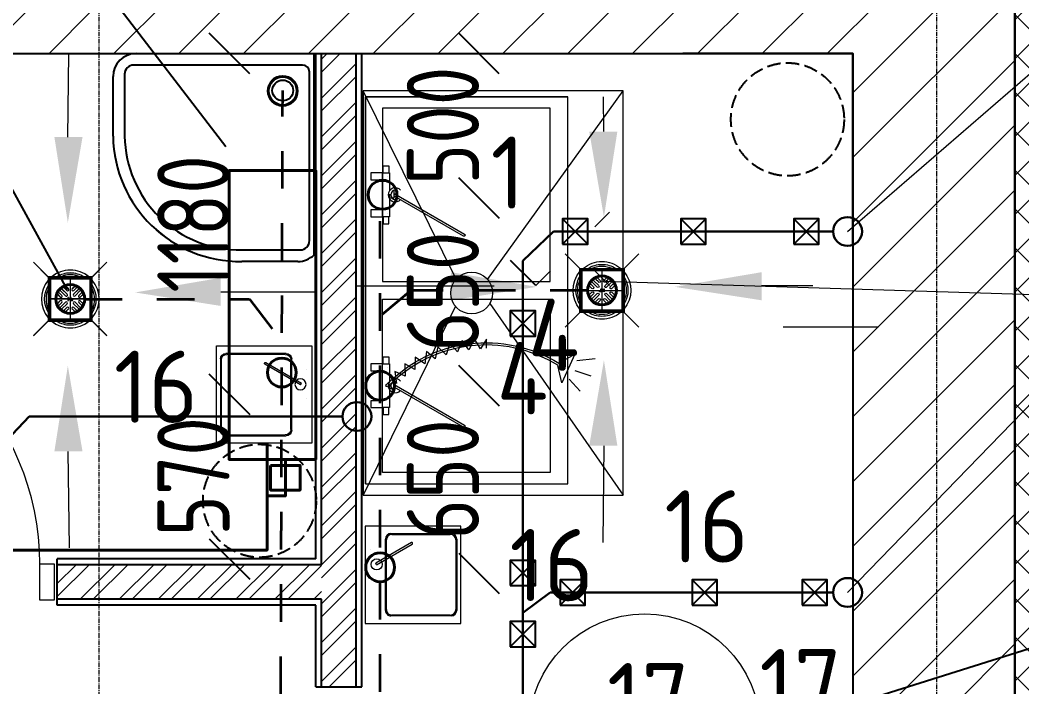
# Model space of a CAD drawing. Header units: millimetres. Extents: x -10178924 to 11692288, y -947381 to 58396.
# Drawn here: x 769963 to 773431, y -880964 to -878655 of the extents above; entities that cross this region are included whole.
import ezdxf
from ezdxf import colors
from ezdxf.entities.mleader import LeaderData, LeaderLine
from ezdxf.math import Vec2, Vec3

# ---------------------------------------------------------------- set-up
doc = ezdxf.new("R2010")
doc.units = ezdxf.units.MM
for name, pattern in [('0000$0$__output[1-19]_edge001$0$DGN Style 3', [65.510846, 46.793461, -18.717385]), ('Dashed 1', [250, 130, -120]), ('HIDDEN', [9.525, 6.35, -3.175]), ('осевая', [50.8, 31.75, -6.35, 6.35, -6.35])]:
    doc.linetypes.add(name, pattern=pattern)
for name, color, linetype, lineweight in [('!К3', 30, 'Continuous', 30), ('АР_Двери', 250, 'Continuous', 9), ('Двери', 7, 'Continuous', 9), ('Конд', 3, 'Continuous', 40), ('Основная ГКЛ', 250, 'Continuous', 9), ('Отделка СТЕН', 6, 'Continuous', 13), ('Перегородки', 162, 'Continuous', 9), ('Размеры осевые', 153, 'Continuous', 9), ('Сантех.оборуд НЕТ НА ТХ', 4, 'Continuous', 0), ('Сантехника', 7, 'Continuous', 18), ('Сантехнические приборы', 7, 'Continuous', 9), ('Стены.1', 7, 'Continuous', 25), ('Трасса', 6, 'Continuous', 40), ('Трубопроводы', 7, 'Continuous', 18), ('ТХ', 5, 'Continuous', 5), ('ТХ оборудование', 7, 'Continuous', 9), ('ШТРИХОВКА', 252, 'Continuous', 15)]:
    doc.layers.add(name, color=color, linetype=linetype, lineweight=lineweight)
for name, color, linetype in [('_надписи канализация', 7, 'Continuous'), ('PDF _Марки помещений', 5, 'Continuous'), ('ВК_Выноски', 7, 'Continuous'), ('Стены внутр.1', 7, 'Continuous'), ('ТХ пищеблок новое 12.09', 252, 'Continuous')]:
    doc.layers.add(name, color=color, linetype=linetype)
doc.layers.add('PDF _Стены отделка', color=7, linetype='Continuous', true_color=0xb505c2)
doc.layers.add('PDF _ТХ ВК Трапы', color=7, linetype='Continuous', lineweight=9, true_color=0x7f7f7f)
doc.layers.add('ТЕХНОЛОГИЯ', color=9, linetype='Continuous', lineweight=9, true_color=0x808080)
doc.styles.add('GOST-2.304_Type-B', font='GOST_Common.ttf')
doc.styles.add('ISOCPEUR', font='isocpeui.ttf', dxfattribs={"width": 0.9})
doc.styles.add('ISOCPEUR_1', font='isocpeur.ttf', dxfattribs={"width": 0.78, "height": 240})

# ---------------------------------------------------------------- blocks, each defined once
blk = doc.blocks.new('_None')
blk = doc.blocks.new('СНП_Трап с  вертикальным выпуском_ с горизонтальным выпуском_HL - DN50-V261-Этаж 01_Пищеблок')
at = {"layer": 'Сантехника'}
for p, q in [((-75, 75), (-75, -75)), ((-72.9, 72.9), (-75, 75)), ((75, 75), (-75, 75)), ((-72.9, -72.9), (-72.9, 72.9)), ((-72.9, 72.9), (72.9, 72.9)), ((-70, 70), (-70, -70)), ((-70, 70), (70, 70)), ((70, -70), (70, 70)), ((75, 75), (72.9, 72.9)), ((72.9, 72.9), (72.9, -72.9)), ((75, -75), (75, 75)), ((69, 69), (-69, 69)), ((-69, 69), (-69, -69)), ((69, -69), (69, 69)), ((-69, -69), (69, -69)), ((-75, -75), (-72.9, -72.9)), ((-75, -75), (75, -75)), ((72.9, -72.9), (-72.9, -72.9)), ((-70, -70), (70, -70)), ((75, -75), (72.9, -72.9))]:
    blk.add_line(p, q, dxfattribs=at)
for radius, start, end in [(100, 90, 130), (90, 90, 122.25), (84, 90, 115.3943), (100, 50, 90), (90, 57.75, 90), (84, 64.6057, 90), (100, 139.6052, 220.3948), (90, 147.0711, 212.9289), (84, 154.5178, 204.8153), (90, 327.0711, 32.9289), (84, 335.1847, 25.4822), (100, 319.6052, 40.3948), (100, 230, 270), (90, 237.75, 270), (84, 244.6057, 270), (84, 270, 295.3943), (90, 270, 302.25), (100, 270, 310)]:
    blk.add_arc((0, 0), radius, start, end, dxfattribs=at)
at = {"layer": 'Трубопроводы'}
for p, q in [((-21.2, 38.2), (-12, 29)), ((-6.4, 34.6), (-15.6, 43.8)), ((15.6, 43.8), (6.4, 34.6)), ((12, 29), (21.2, 38.2)), ((-43.8, 15.6), (-34.6, 6.4)), ((-29, 12), (-38.2, 21.2)), ((-34.6, 29), (-16.3, 10.6)), ((-10.6, 16.3), (-29, 34.6)), ((29, 34.6), (10.6, 16.3)), ((16.3, 10.6), (34.6, 29)), ((38.2, 21.2), (29, 12)), ((34.6, 6.4), (43.8, 15.6)), ((-43.8, -15.6), (-34.6, -6.4)), ((-29, -12), (-38.2, -21.2)), ((-34.6, -29), (-16.3, -10.6)), ((-10.6, -16.3), (-29, -34.6)), ((-21.2, -38.2), (-12, -29)), ((-6.4, -34.6), (-15.6, -43.8)), ((15.6, -43.8), (6.4, -34.6)), ((29, -34.6), (10.6, -16.3)), ((12, -29), (21.2, -38.2)), ((16.3, -10.6), (34.6, -29)), ((38.2, -21.2), (29, -12)), ((34.6, -6.4), (43.8, -15.6))]:
    blk.add_line(p, q, dxfattribs=at)
at = {"layer": 'Трубопроводы', "lineweight": 9}
for p, q in [((-8.2, 4.2), (-8.2, -4.3)), ((-6.4, 1.6), (-6.4, 4.2)), ((-2.7, 0.9), (-5.7, 0.9)), ((-1.9, 1.6), (-1.9, 4.2)), ((-0.2, -4.3), (-0.2, 4.2)), ((1.7, 4.2), (1.7, -4.3)), ((3.4, -2.5), (3.4, 4.2)), ((-6.4, -4.3), (-6.4, -1.6)), ((-5.7, -0.9), (-2.7, -0.9)), ((-1.9, -1.6), (-1.9, -4.3)), ((2.4, -5), (7.4, -5)), ((7.4, -3.2), (4.2, -3.2))]:
    blk.add_line(p, q, dxfattribs=at)
at = {"layer": 'Трубопроводы'}
for centre, start, end in [((-31.8, 31.8), 45, 225), ((-18.4, 41), 45, 225), ((18.4, 41), 315, 135), ((31.8, 31.8), 315, 135), ((-41, 18.4), 45, 225), ((-31.8, 9.2), 225, 45), ((-13.4, 13.4), 225, 45), ((-9.2, 31.8), 225, 45), ((9.2, 31.8), 135, 315), ((13.4, 13.4), 135, 315), ((31.8, 9.2), 135, 315), ((41, 18.4), 315, 135), ((-41, -18.4), 135, 315), ((-31.8, -31.8), 135, 315), ((-31.8, -9.2), 315, 135), ((-13.4, -13.4), 315, 135), ((-9.2, -31.8), 315, 135), ((9.2, -31.8), 45, 225), ((13.4, -13.4), 45, 225), ((31.8, -9.2), 45, 225), ((31.8, -31.8), 225, 45), ((41, -18.4), 225, 45), ((-18.4, -41), 135, 315), ((18.4, -41), 225, 45)]:
    blk.add_arc(centre, 4, start, end, dxfattribs=at)
at = {"layer": 'Трубопроводы', "lineweight": 9}
for centre, radius, start, end in [((-7.3, 4.2), 0.875, 0, 180), ((-5.7, 1.6), 0.75, 180, 270), ((-2.7, 1.6), 0.75, 270, 360), ((-1, 4.2), 0.875, 0, 180), ((2.5, 4.2), 0.875, 0, 180), ((-7.3, -4.3), 0.875, 180, 360), ((-5.7, -1.6), 0.75, 90, 180), ((-2.7, -1.6), 0.75, 0, 90), ((-1, -4.3), 0.875, 180, 360), ((2.4, -4.3), 0.75, 180, 270), ((4.2, -2.5), 0.75, 180, 270), ((7.4, -4.1), 0.875, 270, 90)]:
    blk.add_arc(centre, radius, start, end, dxfattribs=at)
blk = doc.blocks.new('*U2233')
at = {"layer": 'АР_Двери'}
for points in [[(-964.2, 0), (-1014.2, 0), (-1014.2, 125), (-964.2, 125)], [(-50, 0), (0, 0), (0, 125), (-50, 125)], [(-50, -914.2), (-85, -914.2), (-85, 0), (-50, 0)]]:
    blk.add_lwpolyline(points, close=True, dxfattribs=at)
blk.add_arc((-50, 0), 914.2, 180, 270, dxfattribs=at)
at = {"layer": 'Основная ГКЛ', "linetype": 'HIDDEN', "ltscale": 5}
for p, q in [((-1024.2, 125), (-1024.2, 0)), ((10, 0), (10, 125))]:
    blk.add_line(p, q, dxfattribs=at)
blk = doc.blocks.new('A$C1CD3215B')
at = {"layer": 'Сантехника'}
for p, q in [((542.1, 870), (800, 870)), ((810, 820), (542.4, 820)), ((850, 50), (850, 780)), ((900, 770), (900, 0)), ((0, 70), (0, 312.2)), ((50, 312.6), (50, 60)), ((90, 20), (820, 20)), ((28.6, 0), (900, 0))]:
    blk.add_line(p, q, dxfattribs=at)
blk.add_circle((740.1, 135.8), 45, dxfattribs=at)
for centre, radius, start, end in [((549.9, 320.1), 550, 90.82, 180.82), ((800, 770), 100, 0, 90), ((549.9, 320.1), 500, 90.86, 180.86), ((810, 780), 40, 0, 90), ((100, 70), 100, 180, 224.427), ((90, 60), 40, 180, 270), ((820, 50), 30, 270, 0)]:
    blk.add_arc(centre, radius, start, end, dxfattribs=at)
blk = doc.blocks.new('A$C27D14FAB')
for p, q in [((331, 337), (0, 337)), ((0, 337), (0, 0)), ((331, 0), (331, 337)), ((291.2, 134), (294.4, 128.4)), ((0, 0), (331, 0))]:
    blk.add_line(p, q)
at = {"color": 0, "linetype": 'Continuous'}
for p, q in [((13.8, 45), (13.8, 292)), ((17, 48.2), (17, 288.8)), ((33, 311.2), (241.5, 311.2)), ((36.2, 308), (238.3, 308)), ((257.5, 288.8), (257.5, 48.2)), ((260.7, 292), (260.7, 45)), ((242.1, 25.8), (33, 25.8)), ((238.3, 29), (36.2, 29))]:
    blk.add_line(p, q, dxfattribs=at)
at = {"color": 7, "linetype": 'Continuous'}
for p, q in [((312.8, 182.9), (312.8, 182.9)), ((312.8, 182.9), (312.8, 182.9)), ((291.2, 134), (167.8, 62.8)), ((171, 57.3), (294.4, 128.4)), ((312.8, 80.5), (312.8, 80.5)), ((166.9, 59.3), (167.5, 58.2))]:
    blk.add_line(p, q, dxfattribs=at)
at = {"color": 0, "linetype": 'Continuous'}
blk.add_circle((291.1, 132.8), 19.2, dxfattribs=at)
for centre, start, end in [((33, 292), 90.0025, 180.0025), ((36.2, 288.8), 90.0025, 180.0025), ((238.3, 288.8), 0.0025, 90.0025), ((241.5, 292), 0.0025, 90.0025), ((33, 45), 180.0025, 270.0025), ((36.2, 48.2), 180.0025, 270.0025), ((238.3, 48.2), 270.0025, 0.0025), ((241.5, 45), 270.0025, 0.0025)]:
    blk.add_arc(centre, 19.2, start, end, dxfattribs=at)
at = {"color": 7, "linetype": 'Continuous'}
for centre, start, end in [((169.1, 60.6), 120.0024, 210.0024), ((169.7, 59.5), 210.0024, 300.0024)]:
    blk.add_arc(centre, 2.56, start, end, dxfattribs=at)
blk = doc.blocks.new('A$C26994E94')
at = {"layer": 'ТЕХНОЛОГИЯ', "color": 7, "linetype": 'Continuous'}
for p, q in [((74.8, 1064.5), (74.7, 1064.5)), ((74.8, 1064.5), (74.7, 1064.5)), ((74.8, 936.5), (74.7, 936.5)), ((731.9, 427), (794.8, 434.1)), ((731.9, 427), (794.8, 434.1)), ((731.9, 427), (794.8, 434.1)), ((74.8, 403.5), (74.7, 403.5)), ((74.8, 403.5), (74.7, 403.5)), ((724.7, 392), (779.8, 374.1)), ((724.7, 392), (779.8, 374.1)), ((724.7, 392), (779.8, 374.1)), ((705.3, 362.5), (743, 321)), ((705.3, 362.5), (743, 321)), ((705.3, 362.5), (743, 321)), ((74.8, 275.5), (74.7, 275.5))]:
    blk.add_line(p, q, dxfattribs=at)
at = {"layer": 'ТЕХНОЛОГИЯ', "color": 7, "linetype": 'Continuous', "flags": 128}
for points in [[(58.8, 1076.5), (18.8, 1076.5), (18.8, 1052.5), (58.8, 1052.5)], [(58.8, 1076.5), (18.8, 1076.5), (18.8, 1052.5), (58.8, 1052.5)], [(58.8, 1076.5), (18.8, 1076.5), (18.8, 1052.5), (58.8, 1052.5)], [(82.8, 1002.9), (82.8, 924.5), (58.8, 924.5), (58.8, 1076.5), (82.8, 1076.5), (82.8, 1014.1)], [(82.8, 1002.9), (82.8, 924.5), (58.8, 924.5), (58.8, 1076.5), (82.8, 1076.5), (82.8, 1014.1)], [(82.8, 1002.9), (82.8, 924.5), (58.8, 924.5), (58.8, 1076.5), (82.8, 1076.5), (82.8, 1014.1)], [(60.8, 1076.5), (60.8, 1100.5), (80.8, 1100.5), (80.8, 1076.5)], [(60.8, 1076.5), (60.8, 1100.5), (80.8, 1100.5), (80.8, 1076.5)], [(60.8, 1076.5), (60.8, 1100.5), (80.8, 1100.5), (80.8, 1076.5)], [(82.8, 990.5), (98.8, 990.5), (98.8, 1018.2)], [(82.8, 990.5), (98.8, 990.5), (98.8, 1018.2)], [(82.8, 990.5), (98.8, 990.5), (98.8, 1018.2)], [(58.8, 948.5), (18.8, 948.5), (18.8, 924.5), (58.8, 924.5)], [(58.8, 948.5), (18.8, 948.5), (18.8, 924.5), (58.8, 924.5)], [(58.8, 948.5), (18.8, 948.5), (18.8, 924.5), (58.8, 924.5)], [(60.8, 924.5), (60.8, 900.5), (80.8, 900.5), (80.8, 924.5)], [(60.8, 924.5), (60.8, 900.5), (80.8, 900.5), (80.8, 924.5)], [(60.8, 924.5), (60.8, 900.5), (80.8, 900.5), (80.8, 924.5)], [(418.9, 469.2), (418.8, 500.2), (397.6, 466.9), (377.3, 501.3), (357.6, 463.5), (334.4, 496), (318.1, 456.5), (292.1, 486.9), (279.3, 446.2), (250.8, 474.1), (241.6, 432.5), (210.8, 457.8), (205.2, 415.5), (172.3, 438.1), (170.5, 395.5), (135.7, 415.1), (137.6, 372.5), (101.2, 389), (106.8, 346.7), (90, 371.8)], [(60.8, 415.5), (60.8, 439.5), (80.8, 439.5), (80.8, 415.5)], [(60.8, 415.5), (60.8, 439.5), (80.8, 439.5), (80.8, 415.5)], [(60.8, 415.5), (60.8, 439.5), (80.8, 439.5), (80.8, 415.5)], [(58.8, 415.5), (18.8, 415.5), (18.8, 391.5), (58.8, 391.5)], [(58.8, 415.5), (18.8, 415.5), (18.8, 391.5), (58.8, 391.5)], [(58.8, 415.5), (18.8, 415.5), (18.8, 391.5), (58.8, 391.5)], [(82.8, 341.9), (82.8, 263.5), (58.8, 263.5), (58.8, 415.5), (82.8, 415.5), (82.8, 353)], [(82.8, 341.9), (82.8, 263.5), (58.8, 263.5), (58.8, 415.5), (82.8, 415.5), (82.8, 353)], [(82.8, 341.9), (82.8, 263.5), (58.8, 263.5), (58.8, 415.5), (82.8, 415.5), (82.8, 353)], [(82.8, 329.5), (98.8, 329.5), (98.8, 357.2)], [(82.8, 329.5), (98.8, 329.5), (98.8, 357.2)], [(82.8, 329.5), (98.8, 329.5), (98.8, 357.2)], [(58.8, 287.5), (18.8, 287.5), (18.8, 263.5), (58.8, 263.5)], [(58.8, 287.5), (18.8, 287.5), (18.8, 263.5), (58.8, 263.5)], [(58.8, 287.5), (18.8, 287.5), (18.8, 263.5), (58.8, 263.5)], [(60.8, 263.5), (60.8, 239.5), (80.8, 239.5), (80.8, 263.5)], [(60.8, 263.5), (60.8, 239.5), (80.8, 239.5), (80.8, 263.5)], [(60.8, 263.5), (60.8, 239.5), (80.8, 239.5), (80.8, 263.5)]]:
    blk.add_lwpolyline(points, dxfattribs=at)
for points in [[(98.8, 1005.1), (342.8, 864.5, -0.414214), (344, 860.1), (343.2, 858.7, -0.414214), (338.8, 857.5), (98.8, 995.9)], [(98.8, 1005.1), (342.8, 864.5, -0.414214), (344, 860.1), (343.2, 858.7, -0.414214), (338.8, 857.5), (98.8, 995.9)], [(98.8, 1005.1), (342.8, 864.5, -0.414214), (344, 860.1), (343.2, 858.7, -0.414214), (338.8, 857.5), (98.8, 995.9)], [(665.4, 410.2, 0.349068), (80.8, 339.9, -2.056675), (75.2, 345.5, -0.349068), (669.6, 417), (724.9, 448.5), (679.4, 349.6), (666.3, 409.7)], [(665.4, 410.2, 0.349068), (80.8, 339.9, -2.056675), (75.2, 345.5, -0.349068), (669.6, 417), (724.9, 448.5), (679.4, 349.6), (666.3, 409.7)], [(665.4, 410.2, 0.349068), (80.8, 339.9, -2.056675), (75.2, 345.5, -0.349068), (669.6, 417), (724.9, 448.5), (679.4, 349.6), (666.3, 409.7)], [(98.8, 344.1), (342.8, 203.4, -0.414214), (344, 199), (343.2, 197.7, -0.414214), (338.8, 196.5), (98.8, 334.9)], [(98.8, 344.1), (342.8, 203.4, -0.414214), (344, 199), (343.2, 197.7, -0.414214), (338.8, 196.5), (98.8, 334.9)], [(98.8, 344.1), (342.8, 203.4, -0.414214), (344, 199), (343.2, 197.7, -0.414214), (338.8, 196.5), (98.8, 334.9)]]:
    blk.add_lwpolyline(points, format="xyb", dxfattribs=at)
at = {"layer": 'ТЕХНОЛОГИЯ', "color": 7, "linetype": 'Continuous'}
for centre, radius, start, end in [((103.1, 1000.5), 24.3, 40.7746, 319.2254), ((103.1, 1000.5), 15.9, 90, 270), ((103.1, 339.5), 24.3, 40.7746, 319.2254), ((103.1, 339.5), 15.9, 90, 270)]:
    blk.add_arc(centre, radius, start, end, dxfattribs=at)
at = {"layer": 'ТХ'}
for p, q in [((0, 0), (0, 1340)), ((0, 1340), (700, 1340)), ((700, 1340), (0, 1340)), ((0, 1340), (0, 0)), ((700, 0), (700, 1340)), ((638.8, 1300.5), (58.8, 1300.5)), ((58.8, 1300.5), (58.8, 700.5)), ((638.8, 700.5), (638.8, 1300.5)), ((58.8, 700.5), (638.8, 700.5)), ((58.8, 39.5), (58.8, 639.5)), ((58.8, 639.5), (638.8, 639.5)), ((638.8, 639.5), (638.8, 39.5)), ((638.8, 39.5), (58.8, 39.5)), ((0, 0), (700, 0))]:
    blk.add_line(p, q, dxfattribs=at)
blk = doc.blocks.new('_Oblique')
at = {"color": 0, "linetype": 'ByBlock', "lineweight": -2}
blk.add_line((-0.5, -0.5), (0.5, 0.5), dxfattribs=at)
blk = doc.blocks.new('A$C5282721b')
at = {"layer": 'Отделка СТЕН', "true_color": 0x000000, "transparency": 33554687}
h = blk.add_hatch(dxfattribs=at)
h.set_pattern_fill('ANSI37', color=18, scale=30)
h.set_pattern_definition([(45, (-41798992.71, -985532.45), (-67.3519209, 67.3519209), []), (135, (-41798992.71, -985532.45), (-67.3519209, -67.3519209), [])])
h.paths.add_polyline_path([(54269.391, 398.057), (54419.391, 398.057), (54419.391, -10916.943), (54269.391, -10916.943)])
at = {"layer": 'Перегородки', "lineweight": 20, "true_color": 0x000000, "transparency": 33554687}
h = blk.add_hatch(dxfattribs=at)
h.set_pattern_fill('ANSI32', color=18, scale=10)
h.set_pattern_definition([(45, (-1815.8, 241515.3), (-67.35192, 67.35192), []), (45, (-1770.9, 241515.3), (-67.35192, 67.35192), [])])
h.paths.add_polyline_path([(51869.531, -2355.061), (51989.531, -2355.061), (51989.531, -161.943), (51869.531, -161.943)])
h.paths.add_polyline_path([(51989.531, -3390.061), (51869.531, -3390.061), (51869.531, -3520.061), (51989.531, -3520.061)])
h = blk.add_hatch(dxfattribs=at)
h.set_pattern_fill('ANSI32', color=18, scale=10)
h.set_pattern_definition([(45, (-3231.18, 244318.07), (-67.35192, 67.35192), []), (45, (-3186.28, 244318.07), (-67.35192, 67.35192), [])])
h.paths.add_polyline_path([(50954.531, -1931.943), (50954.531, -2051.943), (51869.531, -2051.943), (51869.531, -1931.943)])
at = {"layer": 'ШТРИХОВКА', "ltscale": 100, "true_color": 0x000000, "transparency": 33554687}
h = blk.add_hatch(dxfattribs=at)
h.set_pattern_fill('ANSI31', color=18, scale=50)
h.set_pattern_definition([(45, (-79853.01, 26279.86), (-112.2532, 112.2532), [])])
h.paths.add_polyline_path([(54269.391, -3939.953), (54269.391, 398.057), (51072.983, 398.057), (51081.553, -161.943), (53709.571, -162.311), (53709.571, -3940.43)])
h.paths.add_polyline_path([(30340.503, -4591.943), (29940.503, -4591.943), (29940.683, -5161.423), (30340.683, -5161.423)])
h.paths.add_polyline_path([(29940.503, -3521.943), (30340.503, -3521.908), (30340.683, -162.311), (50990.793, -161.943), (51100, -161.943), (51100, 398.057), (29940.503, 398.057)])
at = {"color": 18, "true_color": 0x000000, "transparency": 33554687}
blk.add_lwpolyline([(53709.391, -161.943), (53709.391, -822.495), (53709.391, -161.943), (53120.092, -161.943)], dxfattribs=at)
at = {"layer": 'PDF _Марки помещений', "color": 18, "lineweight": 9, "true_color": 0x000000, "transparency": 33554687}
blk.add_circle((52988.215, -2502.233), 400.064, dxfattribs=at)
at = {"layer": 'PDF _ТХ ВК Трапы', "transparency": 33554687}
blk.add_line((53798.294, -1109.154), (53468.092, -1109.154), dxfattribs=at)
blk.add_line((53798.294, -1109.154), (53468.092, -1109.154), dxfattribs=at)
at = {"layer": 'Перегородки', "color": 18, "linetype": 'Continuous', "lineweight": 25, "true_color": 0x000000, "transparency": 33554687}
for p, q in [((51849.531, -1911.943), (51849.531, -161.943)), ((51869.531, -1931.943), (51869.531, -161.943)), ((51989.531, -2355.061), (51989.531, -161.943)), ((52009.391, -2355.061), (52009.391, -161.943)), ((51849.531, -1911.943), (50954.531, -1911.943)), ((50954.531, -2071.943), (50954.531, -1911.943)), ((51869.531, -1931.943), (50954.531, -1931.943)), ((51869.531, -2051.943), (50954.531, -2051.943)), ((51849.531, -2071.943), (50954.531, -2071.943)), ((51849.531, -2355.061), (51849.531, -2071.943)), ((51869.531, -2355.061), (51869.531, -2051.943)), ((51849.5, -2355.061), (52009.391, -2355.061))]:
    blk.add_line(p, q, dxfattribs=at)
at = {"layer": 'Размеры осевые', "color": 251, "linetype": 'осевая', "ltscale": 0.5, "transparency": 33554687}
for p, q in [((51100, -19000), (51100, 1500)), ((54000, -19000), (54000, 1500))]:
    blk.add_line(p, q, dxfattribs=at)
at = {"layer": 'Сантех.оборуд НЕТ НА ТХ', "color": 18, "true_color": 0x000000, "transparency": 33554559}
for points in [[(50991.114, -451.407), (50994.778, -161.943)], [(52847.104, -431.977), (52845.591, -312.466)]]:
    blk.add_lwpolyline(points, dxfattribs=at)
at = {"layer": 'Сантех.оборуд НЕТ НА ТХ', "color": 18, "true_color": 0x000000, "transparency": 33554687}
for points in [[(52713.437, -855.088), (52764.237, -905.888)], [(52967.438, -855.088), (52916.638, -905.888), (52916.638, -1058.289), (52764.237, -1058.289), (52764.237, -905.888), (52916.638, -905.888)], [(50872.53, -884.942), (50923.33, -935.742), (50923.33, -1088.143), (51075.731, -1088.143), (51075.731, -935.742), (50923.33, -935.742)], [(51126.531, -884.942), (51075.731, -935.742)], [(50999.531, -935.742), (50999.531, -1088.143)], [(52840.438, -905.888), (52840.438, -1058.289)], [(52764.237, -982.088), (52916.638, -982.088)], [(51075.731, -1011.943), (50923.33, -1011.943)], [(52764.237, -1058.289), (52713.437, -1109.089)], [(52967.438, -1109.089), (52916.638, -1058.289)], [(50872.53, -1138.944), (50923.33, -1088.143)], [(51075.731, -1088.143), (51126.531, -1138.944)]]:
    blk.add_lwpolyline(points, dxfattribs=at)
at = {"layer": 'Сантехнические приборы', "color": 18, "true_color": 0x000000, "transparency": 33554559}
for points in [[(52317.934, -967.802), (51987.732, -967.802)], [(52467.676, -967.802), (52137.474, -967.802)], [(53393.207, -965.686), (53569.891, -965.686)], [(53393.207, -965.686), (53569.891, -965.686)], [(51520.284, -987.232), (51850.486, -987.232)], [(51520.284, -987.232), (51850.486, -987.232)], [(52847.104, -1520.256), (52842.871, -1854.691)], [(52847.104, -1520.256), (52842.871, -1854.691)], [(50991.114, -1539.686), (50995.348, -1874.121)], [(50991.114, -1539.686), (50995.348, -1874.121)]]:
    blk.add_lwpolyline(points, dxfattribs=at)
for points in [[(52893.671, -431.977), (52847.104, -728.312), (52796.304, -431.977)], [(50944.547, -451.407), (50991.114, -747.742), (51041.915, -451.407)], [(52317.934, -1016.486), (52614.269, -969.919), (52317.934, -919.119)], [(53393.207, -919.119), (53092.639, -969.919), (53393.207, -1016.486)], [(51520.284, -1035.916), (51223.949, -989.349), (51520.284, -938.549)], [(50944.547, -1539.686), (50991.114, -1243.35), (51041.915, -1539.686)], [(52893.671, -1520.256), (52847.104, -1223.921), (52796.304, -1520.256)]]:
    blk.add_solid(points, dxfattribs=at)
at = {"layer": 'Стены внутр.1', "color": 18, "linetype": 'Continuous', "true_color": 0x000000, "transparency": 33554687, "flags": 128}
blk.add_lwpolyline([(50863.596, -161.943), (51143.596, -161.943)], dxfattribs=at)
at = {"layer": 'Стены.1', "color": 18, "linetype": 'Continuous', "true_color": 0x000000, "transparency": 33554687}
blk.add_line((54269.391, -3939.953), (54269.391, 308.057), dxfattribs=at)
at = {"layer": 'Стены.1', "color": 18, "linetype": 'Continuous', "true_color": 0x000000, "transparency": 33554687, "flags": 128}
for points in [[(54269.391, 398.057), (54269.391, -3939.953)], [(86.923, -161.943), (53709.391, -161.943)], [(47875.244, -161.943), (50863.596, -161.943)], [(51143.596, -161.943), (53709.391, -161.943)], [(53709.391, -161.943), (53709.391, -3383.387)]]:
    blk.add_lwpolyline(points, dxfattribs=at)
at = {"layer": 'ТХ пищеблок новое 12.09', "transparency": 33554687}
for p, q in [((51227.638, -161.943), (51843.638, -161.943)), ((51843.638, -859.074), (51843.638, -161.943)), ((51803.638, -201.943), (51219.638, -201.943)), ((51147.638, -448.285), (51147.638, -241.943)), ((51187.638, -233.943), (51187.638, -447.992)), ((51827.638, -809.943), (51827.638, -225.943)), ((51593.597, -841.943), (51795.638, -841.943)), ((51787.638, -881.943), (51593.89, -881.943))]:
    blk.add_line(p, q, dxfattribs=at)
at = {"layer": 'ТХ пищеблок новое 12.09', "lineweight": 20, "transparency": 33554687}
for p, q in [((52913.202, -291.552), (52013.257, -291.552)), ((52013.257, -291.552), (52013.257, -1691.552)), ((52335.336, -943.057), (52013.257, -291.552)), ((52444.094, -944.171), (52913.202, -291.552)), ((52913.202, -1691.552), (52913.202, -291.552)), ((52332.666, -1036.635), (52013.257, -1691.552)), ((52452.248, -1027.077), (52913.202, -1691.552)), ((52013.257, -1691.552), (52913.202, -1691.552))]:
    blk.add_line(p, q, dxfattribs=at)
at = {"layer": 'ТХ пищеблок новое 12.09', "linetype": '0000$0$__output[1-19]_edge001$0$DGN Style 3', "transparency": 33554687}
for centre in [(53482.641, -390.113), (51654.908, -1710.892)]:
    blk.add_circle(centre, 195.789, dxfattribs=at)
at = {"layer": 'ТХ пищеблок новое 12.09', "lineweight": 20, "transparency": 33554687}
blk.add_circle((52389.225, -991.422), 72.41, dxfattribs=at)
at = {"layer": 'ТХ пищеблок новое 12.09', "transparency": 33554687}
for centre, major_axis, start_param, end_param in [((51227.638, -241.943), (-56.569, 56.569), -0.78539816, 0.78539816), ((51219.638, -233.943), (-22.627, 22.627), -0.78539816, 0.78539816), ((51803.638, -225.943), (-16.971, 16.971), 3.92699082, 5.49778714), ((51734.976, -289.826), (25.456, 25.456), 0.7853981633974758, 7.068583470577062), ((51587.593, -441.988), (311.127, 311.127), 2.37050612, 3.94130244), ((51587.593, -441.988), (282.843, 282.843), 2.37120466, 3.94200099), ((51795.638, -809.943), (22.627, 22.627), 3.92699082, 5.49778714), ((51787.638, -801.943), (-56.569, 56.569), 2.35619449, 3.13159199)]:
    blk.add_ellipse(centre, major_axis=major_axis, ratio=1, start_param=start_param, end_param=end_param, dxfattribs=at)
at = {"layer": 'PDF _Стены отделка', "ltscale": 0.1, "transparency": 33554687}
for p, xscale, yscale, zscale, rotation in [((51550.797, -161.943), 140.0000000000001, 140.0000000000001, 140.0000000000001, 90), ((52414.717, -161.943), 140.0000000000001, 140.0000000000001, 140.0000000000001, 90), ((52414.717, -661.943), 140, 140, 140, 270), ((52414.717, -661.943), 140.0000000000001, 140.0000000000001, 140.0000000000001, 90), ((52414.717, -1311.943), 140, 140, 140, 270), ((52414.717, -1311.943), 140.0000000000001, 140.0000000000001, 140.0000000000001, 90), ((51550.797, -1341.943), 140, 140, 140, 270), ((51550.797, -1341.943), 140.0000000000001, 140.0000000000001, 140.0000000000001, 90), ((51550.797, -1911.943), 140, 140, 140, 270), ((52414.717, -1961.943), 140, 140, 140, 270)]:
    blk.add_blockref('_Oblique', p, dxfattribs=dict(at, xscale=xscale, yscale=yscale, zscale=zscale, rotation=rotation))
at = {"layer": 'Двери', "color": 18, "linetype": 'Continuous', "ltscale": 2, "true_color": 0x000000, "transparency": 33554687, "rotation": 180}
blk.add_blockref('*U2233', (49929.531, -1929.443), dxfattribs=at)
at = {"layer": 'Сантех.оборуд НЕТ НА ТХ', "color": 18, "true_color": 0x000000, "transparency": 33554687, "xscale": 0.8000000000000023, "yscale": 0.8000000000000023, "rotation": 90}
blk.add_blockref('A$C1CD3215B', (51843.638, -881.943), dxfattribs=at)
at = {"layer": 'Сантех.оборуд НЕТ НА ТХ', "color": 18, "true_color": 0x000000, "transparency": 33554687}
for name, p in [('A$C26994E94', (52021.808, -1651.719)), ('СНП_Трап с  вертикальным выпуском_ с горизонтальным выпуском_HL - DN50-V261-Этаж 01_Пищеблок', (50999.681, -1011.943))]:
    blk.add_blockref(name, p, dxfattribs=at)
at = {"layer": 'Сантех.оборуд НЕТ НА ТХ', "color": 18, "true_color": 0x000000, "transparency": 33554687, "xscale": -1}
blk.add_blockref('СНП_Трап с  вертикальным выпуском_ с горизонтальным выпуском_HL - DN50-V261-Этаж 01_Пищеблок', (52840.288, -982.088), dxfattribs=at)
at = {"layer": 'Сантех.оборуд НЕТ НА ТХ', "color": 18, "true_color": 0x000000, "transparency": 33554687, "xscale": -1, "rotation": 180}
blk.add_blockref('A$C27D14FAB', (51505.421, -1174.708), dxfattribs=at)
at = {"layer": 'Сантех.оборуд НЕТ НА ТХ', "color": 18, "true_color": 0x000000, "transparency": 33554687, "rotation": 180}
blk.add_blockref('A$C27D14FAB', (52351.379, -1798.246), dxfattribs=at)
at = {"layer": 'PDF _Стены отделка', "ltscale": 0.1, "transparency": 33554687, "char_height": 250, "attachment_point": 5, "rotation": 90, "style": 'ISOCPEUR_1'}
for s, insert in [('\\A1;500', (52289.717, -411.943)), ('\\A1;1180', (51425.797, -751.943)), ('\\A1;650', (52289.717, -986.943)), ('\\A1;570', (51425.797, -1626.943)), ('\\A1;650', (52289.717, -1636.943))]:
    blk.add_mtext(s, dxfattribs=dict(at, insert=insert))
at = {"layer": 'Сантех.оборуд НЕТ НА ТХ', "color": 18, "true_color": 0x000000, "transparency": 33554687, "style": 'GOST-2.304_Type-B'}
blk.add_text('1', height=250, dxfattribs=at).set_placement((52454.858, -699.327))
at = {"layer": 'ТХ пищеблок новое 12.09', "transparency": 33554687, "style": 'GOST-2.304_Type-B'}
for s, p in [('4', (52475.119, -1411.635)), ('16', (51150.407, -1440.941)), ('16', (52519.872, -2058.489)), ('17', (53385.141, -2474.033))]:
    blk.add_text(s, height=250, dxfattribs=at).set_placement(p)

msp = doc.modelspace()

# ---------------------------------------------------------------- linework, layer by layer
at = {"layer": '!К3', "ltscale": 100}
for p, q in [((771809.6, -879387), (771703.4, -879488.7)), ((772777.7, -879387), (771809.6, -879387)), ((771703.4, -879488.7), (771703.4, -881230.9)), ((769993.7, -880027.7), (769872.4, -880156.1)), ((771079, -880027.7), (769993.7, -880027.7)), ((771798.4, -880636.9), (771703.4, -880707)), ((772777.7, -880636.9), (771798.4, -880636.9))]:
    msp.add_line(p, q, dxfattribs=at)
at = {"layer": '!К3', "linetype": 'Dashed 1', "lineweight": 35}
for points in [[(771209.3, -881252.4), (770865.5, -880988.3), (770872, -878898.6)], [(770981, -883207.1), (771209.3, -882981.1), (771209.3, -879312)], [(771927.5, -879590.9), (771315.9, -879590.9), (771209.3, -879680.4)], [(770186.6, -879620.8), (770757.5, -879620.8), (770869.3, -879769.3)]]:
    msp.add_lwpolyline(points, dxfattribs=at)
at = {"layer": '!К3', "lineweight": 40}
for centre in [(770872, -878900.3), (771217.6, -879260), (771977.5, -879590.9), (770136.6, -879620.8), (770869, -879875.4), (771209.3, -879921.1), (771209.3, -880549.8)]:
    msp.add_circle(centre, 50, dxfattribs=at)
at = {"layer": '!К3', "ltscale": 100}
for centre in [(772827.7, -879387), (772827.7, -879387), (771129, -880027.7), (772827.7, -880636.9), (772827.7, -880636.9)]:
    msp.add_circle(centre, 50, dxfattribs=at)
for p, q in [((771841, -879343.5), (771928.1, -879430.5)), ((771928.1, -879343.5), (771841, -879430.5)), ((772250.1, -879343.5), (772337.2, -879430.5)), ((772337.2, -879343.5), (772250.1, -879430.5)), ((772641.3, -879343.5), (772728.3, -879430.5)), ((772728.3, -879343.5), (772641.3, -879430.5)), ((771659.9, -879486.4), (771747, -879573.4)), ((771659.9, -879662.2), (771747, -879749.2)), ((771747, -879662.2), (771659.9, -879749.2)), ((771659.9, -880526.1), (771747, -880613.1)), ((771747, -880526.1), (771659.9, -880613.1)), ((771832.4, -880593.3), (771919.4, -880680.4)), ((771919.4, -880593.3), (771832.4, -880680.4)), ((772289.6, -880593.3), (772376.6, -880680.4)), ((772376.6, -880593.3), (772289.6, -880680.4)), ((772670, -880593.3), (772757.1, -880680.4)), ((772757.1, -880593.3), (772670, -880680.4)), ((771659.9, -880737.8), (771747, -880824.9)), ((771747, -880737.8), (771659.9, -880824.9))]:
    msp.add_line(p, q)
for points in [[(771841, -879430.5), (771928.1, -879430.5), (771928.1, -879343.5), (771841, -879343.5)], [(772250.1, -879430.5), (772337.2, -879430.5), (772337.2, -879343.5), (772250.1, -879343.5)], [(772641.3, -879430.5), (772728.3, -879430.5), (772728.3, -879343.5), (772641.3, -879343.5)], [(771659.9, -879749.2), (771747, -879749.2), (771747, -879662.2), (771659.9, -879662.2)], [(771659.9, -880613.1), (771747, -880613.1), (771747, -880526.1), (771659.9, -880526.1)], [(771832.4, -880680.4), (771919.4, -880680.4), (771919.4, -880593.3), (771832.4, -880593.3)], [(772289.6, -880680.4), (772376.6, -880680.4), (772376.6, -880593.3), (772289.6, -880593.3)], [(772670, -880680.4), (772757.1, -880680.4), (772757.1, -880593.3), (772670, -880593.3)], [(771659.9, -880824.9), (771747, -880824.9), (771747, -880737.8), (771659.9, -880737.8)]]:
    msp.add_lwpolyline(points, close=True)
at = {"layer": 'Конд', "ltscale": 50}
msp.add_lwpolyline([(770986.6, -880176.1), (770986.6, -879176.1), (770686.6, -879176.1), (770686.6, -880176.1)], close=True, dxfattribs=at)
at = {"layer": 'Сантех.оборуд НЕТ НА ТХ', "color": 252, "true_color": 0x989898}
for points in [[(772002.9, -879320.4), (771952.1, -879371.2)], [(770009.6, -879493.8), (770060.4, -879544.6), (770060.4, -879697), (770212.8, -879697), (770212.8, -879544.6), (770060.4, -879544.6)], [(770263.6, -879493.8), (770212.8, -879544.6)], [(770136.6, -879544.6), (770136.6, -879697)], [(771748.9, -879574.4), (771799.7, -879523.6)], [(771952.1, -879523.6), (772002.9, -879574.4)], [(770212.8, -879620.8), (770060.4, -879620.8)], [(770009.6, -879747.8), (770060.4, -879697)], [(770212.8, -879697), (770263.6, -879747.8)]]:
    msp.add_lwpolyline(points, dxfattribs=at)
at = {"layer": 'Трасса', "ltscale": 50}
for points in [[(767776.4, -880176.1), (767776.4, -880490.3), (770818, -880490.3), (770818, -880120.5)], [(770881.4, -880176.1), (770881.4, -880302.9), (770818, -880302.9)]]:
    msp.add_lwpolyline(points, dxfattribs=at)
msp.add_lwpolyline([(770830.3, -880196.8), (770932.4, -880196.8), (770932.4, -880282.2), (770830.3, -880282.2)], close=True, dxfattribs=at)

# ---------------------------------------------------------------- block references
msp.add_blockref('A$C5282721b', (719137, -878608.8))
at = {"layer": 'Сантех.оборуд НЕТ НА ТХ'}
msp.add_blockref('СНП_Трап с  вертикальным выпуском_ с горизонтальным выпуском_HL - DN50-V261-Этаж 01_Пищеблок', (770136.7, -879620.8), dxfattribs=at)

# ---------------------------------------------------------------- texts
at = {"layer": 'ТХ оборудование', "color": 7, "style": 'GOST-2.304_Type-B'}
for s, p in [('4', (771720.3, -879869.9)), ('16', (772193, -880533.3)), ('17', (771994.7, -881131.4))]:
    msp.add_text(s, height=250, dxfattribs=at).set_placement(p)

# ---------------------------------------------------------------- leaders
at = {"layer": '_надписи канализация', "lineweight": -2}
ml = msp.add_multileader_mtext('Standard', dxfattribs=at)
ml.set_content('\\A1;Приямок{\\Fisocp3|c204; }800{\\fArial|b0|i0|c204|p34;х}800х800(h)\\P{\\fArial|b0|i0|c204|p34;с\\Fisocp3|c204; }насосом дренажным {\\A0;\\H0.91667x;ГНОМ 10-10Г\\A1;\\H1.09091x; \\PN=1,1 кВт \\P (1 раб)\\Fisocp3|c204; \\fISOCPEUR|b0|i0|c204|p34;(закрыть рифленым железом)}', color=256, style='ISOCPEUR')
ml.set_leader_properties(lineweight=13)
ml.set_arrow_properties(name='NONE')
ml.build(insert=Vec2(0, 0))
ml.multileader.update_dxf_attribs({"text_left_attachment_type": 6, "text_right_attachment_type": 6, "dogleg_length": 100, "arrow_head_size": 300, "scale": 100})
ctx = ml.context
ctx.base_point, ctx.scale, ctx.char_height, ctx.arrow_head_size, ctx.landing_gap_size, ctx.plane_origin = Vec3(726724.9, -876080.2), 100, 250, 300, 0.09, Vec3(722250.4, -879799.4)
ctx.left_attachment, ctx.right_attachment, ctx.text_align_type = 6, 6, 1
notes = []
notes.append((ctx, [(0, (1, 1, 0), (726624.9, -876080.2), (1, 0), 100, [(1, [(727663, -882471)], 0, [])])]))
ctx.mtext.insert, ctx.mtext.width, ctx.mtext.alignment, ctx.mtext.flow_direction = Vec3(729650, -875755.2), 5926.326, 2, 5
at = {"layer": 'ВК_Выноски'}
ml = msp.add_multileader_mtext('Standard', dxfattribs=at)
ml.set_content('{\\C256;Душевой поддон в строительном исполнении}', color=7, style='ISOCPEUR')
ml.set_leader_properties(color=7, linetype='ByLayer', lineweight=-1)
ml.set_arrow_properties(name='NONE')
ml.build(insert=Vec2(0, 0))
ml.multileader.update_dxf_attribs({"text_left_attachment_type": 6, "text_right_attachment_type": 6, "dogleg_length": 0.36, "arrow_head_size": 300})
ctx = ml.context
ctx.base_point, ctx.char_height, ctx.arrow_head_size, ctx.landing_gap_size, ctx.plane_origin = Vec3(764862.4, -874550.9), 250, 300, 100, Vec3(785757.8, -902596.8)
ctx.left_attachment, ctx.right_attachment, ctx.text_align_type = 6, 6, 2
notes.append((ctx, [(1, (1, 1, 0), (767194.2, -874550.9), (-1, 0), 100.4, [(1, [(770674.6, -879093.7)], 0, [])])]))
ctx.mtext.insert, ctx.mtext.width, ctx.mtext.alignment, ctx.mtext.flow_direction = Vec3(766993.8, -874250.9), 1489.588, 3, 5
ml = msp.add_multileader_mtext('Standard', dxfattribs=at)
ml.set_content('Опуск от трапа \\P{\\fArial Narrow|b0|i0|c0|p34;\\C7;%%C10\\fArial Narrow|b0|i0|c204|p34;0   }', color=256, style='ISOCPEUR')
ml.set_leader_properties(lineweight=13)
ml.set_arrow_properties(name='NONE')
ml.build(insert=Vec2(0, 0))
ml.multileader.update_dxf_attribs({"text_left_attachment_type": 6, "text_right_attachment_type": 6, "dogleg_length": 100, "arrow_head_size": 300})
ctx = ml.context
ctx.base_point, ctx.char_height, ctx.arrow_head_size, ctx.landing_gap_size, ctx.plane_origin = Vec3(776035.3, -876696), 250, 300, 0.09, Vec3(786217, -864569.7)
ctx.left_attachment, ctx.right_attachment = 6, 6
notes.append((ctx, [(0, (1, 1, 0), (775935.3, -876696), (1, 0), 100, [(1, [(772827.7, -879387)], 0, [])])]))
ctx.mtext.insert, ctx.mtext.width, ctx.mtext.flow_direction = Vec3(776035.4, -876396), 3002.678, 5
ml = msp.add_multileader_mtext('Standard', dxfattribs=at)
ml.set_content('Опуск от трапа \\P{\\fArial Narrow|b0|i0|c0|p34;\\C7;%%C10\\fArial Narrow|b0|i0|c204|p34;0   }', color=256, style='ISOCPEUR')
ml.set_leader_properties(lineweight=13)
ml.set_arrow_properties(name='NONE')
ml.build(insert=Vec2(0, 0))
ml.multileader.update_dxf_attribs({"text_left_attachment_type": 6, "text_right_attachment_type": 6, "dogleg_length": 100, "arrow_head_size": 300})
ctx = ml.context
ctx.base_point, ctx.char_height, ctx.arrow_head_size, ctx.landing_gap_size, ctx.plane_origin = Vec3(776035.3, -877431.6), 250, 300, 0.09, Vec3(786217, -865305.2)
ctx.left_attachment, ctx.right_attachment = 6, 6
notes.append((ctx, [(0, (1, 1, 0), (775935.3, -877431.6), (1, 0), 100, [(1, [(772827.7, -880636.9)], 0, [])])]))
ctx.mtext.insert, ctx.mtext.width, ctx.mtext.flow_direction = Vec3(776035.4, -877131.6), 3002.678, 5
ml = msp.add_multileader_mtext('Standard', dxfattribs=at)
ml.set_content('{\\W0.9;Трап %%C100}', color=7, style='ISOCPEUR')
ml.set_leader_properties(color=7, linetype='ByLayer', lineweight=-1)
ml.set_arrow_properties(name='NONE')
ml.build(insert=Vec2(0, 0))
ml.multileader.update_dxf_attribs({"text_left_attachment_type": 6, "text_right_attachment_type": 6, "dogleg_length": 0.36, "arrow_head_size": 300})
ctx = ml.context
ctx.base_point, ctx.char_height, ctx.arrow_head_size, ctx.landing_gap_size, ctx.plane_origin = Vec3(767334.1, -877652.2), 250, 300, 100, Vec3(782776.3, -907961)
ctx.left_attachment, ctx.right_attachment, ctx.text_align_type = 6, 6, 2
notes.append((ctx, [(1, (1, 1, 0), (769060, -877652.2), (-1, 0), 100.4, [(0, [(770127.5, -879588.9)], 0, [])])]))
ctx.mtext.insert, ctx.mtext.width, ctx.mtext.alignment, ctx.mtext.flow_direction = Vec3(768859.6, -877327.2), 1489.588, 3, 5
ml = msp.add_multileader_mtext('Standard', dxfattribs=at)
ml.set_content('{\\fArial Narrow|b0|i0|c204|p34;\\C7;трап \\P\\fArial Narrow|b0|i0|c0|p34;%%C1\\fArial Narrow|b0|i0|c204|p34;0\\fArial Narrow|b0|i0|c0|p34;0\\fArial Narrow|b0|i0|c204|p34; }', color=256, style='ISOCPEUR')
ml.set_leader_properties(lineweight=13)
ml.set_arrow_properties(name='NONE')
ml.build(insert=Vec2(0, 0))
ml.multileader.update_dxf_attribs({"text_left_attachment_type": 6, "text_right_attachment_type": 6, "dogleg_length": 100, "arrow_head_size": 300})
ctx = ml.context
ctx.base_point, ctx.char_height, ctx.arrow_head_size, ctx.landing_gap_size, ctx.plane_origin = Vec3(780244.8, -879814), 250, 300, 0.09, Vec3(789581.9, -871111.4)
ctx.left_attachment, ctx.right_attachment = 6, 6
notes.append((ctx, [(0, (1, 1, 0), (780144.8, -879814), (1, 0), 100, [(1, [(771986.5, -879559.1)], 0, [])])]))
ctx.mtext.insert, ctx.mtext.width, ctx.mtext.flow_direction = Vec3(780244.9, -879514), 1847.11, 5
ml = msp.add_multileader_mtext('Standard', dxfattribs=at)
ml.set_content('{\\W0.9;К1 %%C100\\Pi-0.02}', color=7, style='ISOCPEUR')
ml.set_leader_properties(color=7, linetype='ByLayer', lineweight=-1)
ml.set_arrow_properties(name='NONE')
ml.build(insert=Vec2(0, 0))
ml.multileader.update_dxf_attribs({"text_left_attachment_type": 6, "text_right_attachment_type": 6, "dogleg_length": 0.36, "arrow_head_size": 300})
ctx = ml.context
ctx.base_point, ctx.char_height, ctx.arrow_head_size, ctx.landing_gap_size, ctx.plane_origin = Vec3(775262, -880294.5), 250, 300, 100, Vec3(786526.8, -912617.8)
ctx.left_attachment, ctx.right_attachment = 6, 6
notes.append((ctx, [(0, (1, 1, 0), (775161.6, -880294.5), (1, 0), 100.4, [(0, [(771463.2, -881457.6)], 0, [])])]))
ctx.mtext.insert, ctx.mtext.width, ctx.mtext.flow_direction = Vec3(775362, -879994.5), 1489.588, 5
at = {"layer": 'ВК_Выноски', "lineweight": -2}
ml = msp.add_multileader_mtext('Standard', dxfattribs=at)
ml.set_content('Канализационная станция\\P SANICUBIC CLASSIC IP68', color=256, style='ISOCPEUR')
ml.set_leader_properties(lineweight=13)
ml.build(insert=Vec2(0, 0))
ml.multileader.update_dxf_attribs({"text_left_attachment_type": 6, "text_right_attachment_type": 6, "dogleg_length": 1, "arrow_head_size": 300, "scale": 100})
ctx = ml.context
ctx.base_point, ctx.scale, ctx.char_height, ctx.arrow_head_size, ctx.landing_gap_size, ctx.plane_origin = Vec3(753004.1, -880992.7, -0.1), 100, 250, 300, 0.09, Vec3(756446.9, -883897.6, -0.1)
ctx.left_attachment, ctx.right_attachment, ctx.text_align_type = 6, 6, 1
notes.append((ctx, [(1, (1, 1, 0), (757018.6, -880992.7, -0.1), (-1, 0), 100, [(0, [(758206.2, -882846.5, -0.1)], 0, [])])]))
ctx.mtext.insert, ctx.mtext.width, ctx.mtext.alignment, ctx.mtext.flow_direction = Vec3(754837.2, -880692.7, -0.1), 218673.814, 2, 5
for ctx, leaders in notes:
    for number, flags, end, landing, length, lines in leaders:
        leader = LeaderData()
        leader.index, (leader.has_last_leader_line, leader.has_dogleg_vector, leader.attachment_direction) = number, flags
        leader.last_leader_point, leader.dogleg_vector, leader.dogleg_length = Vec3(end), Vec3(landing), length
        for number, points, colour, breaks in lines:
            line = LeaderLine()
            line.index, line.vertices, line.color, line.breaks = number, Vec3.list(points), colors.encode_raw_color(colour), breaks
            leader.lines.append(line)
        ctx.leaders.append(leader)

doc.saveas('drawing.dxf')
